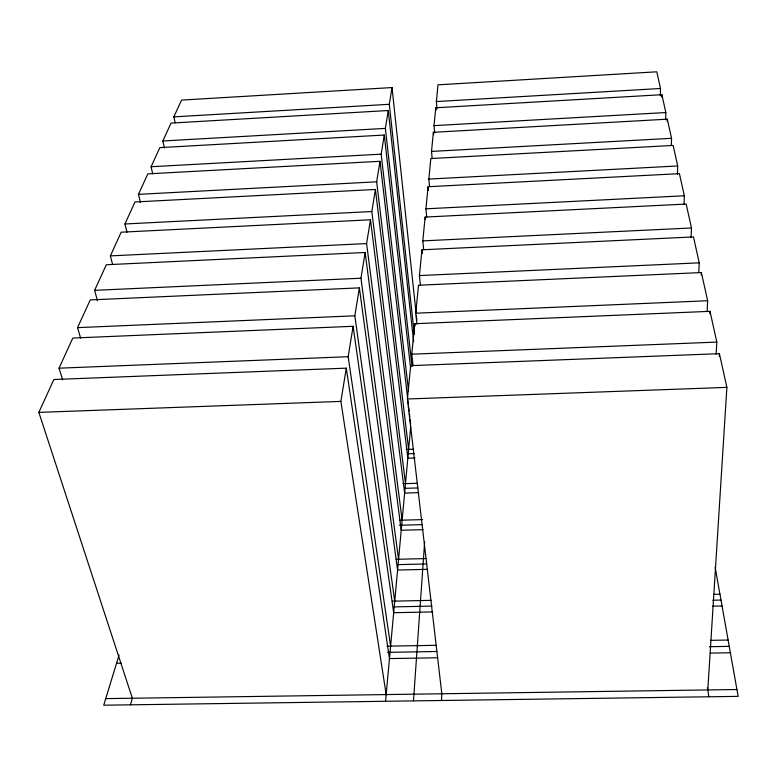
<?xml version="1.0" encoding="UTF-8"?>
<svg xmlns="http://www.w3.org/2000/svg" width="777" height="777" viewBox="0 0 777 777"><rect width="100%" height="100%" fill="white"/><g stroke="black" fill="none" stroke-linecap="round" stroke-linejoin="round"><path stroke-width="1.17" d="M660.343 95.756L660.499 88.491L656.798 71.805L438.005 84.829L436.373 101.554L436.995 108.809M661.829 97.115L661.878 94.697L435.771 107.78L434.032 125.641L434.664 132.886M665.666 119.804L665.84 112.539L661.878 94.697M667.258 121.61L667.317 119.182L433.381 132.294L431.517 151.418L432.177 158.663M671.357 145.571L671.561 138.306L667.317 119.182M677.447 174.456L677.709 165.977L673.154 145.435L430.827 158.547L428.826 179.069L429.496 186.305M684.032 204.264L684.333 195.785L679.419 173.65L428.078 186.733L425.932 208.809L426.738 217.239M691.093 237.665L691.481 227.972L686.169 204.06L425.126 217.065L422.814 240.88L423.65 249.3M698.795 272.533L699.222 262.84L693.472 236.927L421.94 249.796L419.434 275.563L420.425 285.227M701.272 274.99L701.388 272.562L418.492 285.227L415.773 313.209L416.928 324.048M441.501 700.495L441.831 693.774L407.42 398.989L410.664 365.656L719.405 353.671L726.883 387.373L707.808 689.937M707.099 311.635L707.643 300.748L701.388 272.562M709.877 313.753L709.993 311.334L414.743 323.708L411.781 354.186L412.985 365.015M716.151 354.176L716.831 342.094L709.993 311.334M719.259 356.089L719.405 353.671M413.471 700.883L424.66 541.705M385.557 701.272L410.703 426.719M386.169 694.58L340.88 401.408L346.299 368.152L53.875 379.506L38.85 412.383L132.362 698.241L130.478 704.826M390.608 646.114L348.164 356.711L353.117 326.291L72.815 338.044L59.042 368.181L62.607 379.749M394.726 601.126L354.827 315.812L359.382 287.869L90.229 299.922L77.564 327.641L80.623 338.131M398.562 559.246L360.955 278.224L365.141 252.486L106.303 264.743L94.609 290.336L97.513 300.854M402.146 520.172L366.598 243.58L370.474 219.784L121.173 232.197L110.353 255.886L112.51 264.083M405.487 483.624L371.824 211.538L375.417 189.471L134.984 201.981L124.932 223.98L127.001 232.226M408.624 449.368L376.66 181.818L380.011 161.295L147.824 173.863L138.471 194.347L140.462 202.593M408.517 390.773L381.167 154.167L384.285 135.043L159.819 147.63L151.078 166.744L152.719 173.825M412.053 366.482L385.373 128.39L388.277 110.528L171.027 123.096L162.859 140.977L164.433 148.077M414.335 334.304L389.296 104.303L392.026 87.568L181.527 100.097L173.873 116.861L175.146 122.795M119.056 655.06L103.729 705.195L738.15 696.367L715.141 567.239M173.873 116.861L389.296 104.303M436.373 101.554L660.499 88.491M162.859 140.977L385.373 128.39M434.032 125.641L665.84 112.539M151.078 166.744L381.167 154.167M431.517 151.418L671.561 138.306M138.471 194.347L376.66 181.818M428.826 179.069L677.709 165.977M124.932 223.98L371.824 211.538M425.932 208.809L684.333 195.785M110.353 255.886L366.598 243.58M422.814 240.88L691.481 227.972M94.609 290.336L360.955 278.224M419.434 275.563L699.222 262.84M77.564 327.641L354.827 315.812M415.773 313.209L707.643 300.748M59.042 368.181L348.164 356.711M411.781 354.186L716.831 342.094M38.85 412.383L340.88 401.408M407.42 398.989L726.883 387.373M406.206 449.446L413.383 449.213M408.226 453.778L414.19 453.583M415.005 458.003L407.818 458.226L375.417 189.471M403.078 483.702L417.142 483.275M405.06 488.325L417.929 487.946M418.725 492.657L404.623 493.065L370.474 219.784M399.718 520.24L422.61 519.609M399.261 525.262L422.241 524.64M423.203 529.671L401.223 530.254L365.141 252.486M396.134 559.304L425.854 558.576M398.077 564.626L426.68 563.937M427.515 569.337L397.571 570.046L359.382 287.869M392.307 601.175L431.118 600.349M714.082 594.298L719.949 594.172M394.201 606.895L431.944 606.099M712.742 600.223L720.988 600.048M432.779 611.917L393.667 612.713L353.117 326.291M712.577 606.177L722.047 605.982M386.975 646.182L436.043 645.298M710.615 640.345L728.117 640.034M387.616 652.359L436.868 651.495M709.314 646.717L729.244 646.367M116.55 663.257L121.261 663.169M437.704 657.76L389.471 658.585L346.299 368.152M710.343 653.098L730.38 652.758M105.74 698.62L736.926 689.52M707.439 687.567L708.877 696.775M380.011 161.295L407.595 397.902M407.867 400.301L408.294 403.904M408.566 406.303L409.129 411.111M409.411 413.51L409.829 417.113M410.11 419.522L410.674 424.32M384.285 135.043L410.635 368.308M388.277 110.528L413.636 341.695M414.743 323.708L415.005 326.117M392.026 87.568L416.083 313.092M416.346 315.511L416.86 320.328M421.94 249.796L422.299 253.399M425.126 217.065L425.359 219.473M428.078 186.733L428.418 190.346M433.381 132.294L433.595 134.712M435.771 107.78L435.975 110.198"/></g></svg>
